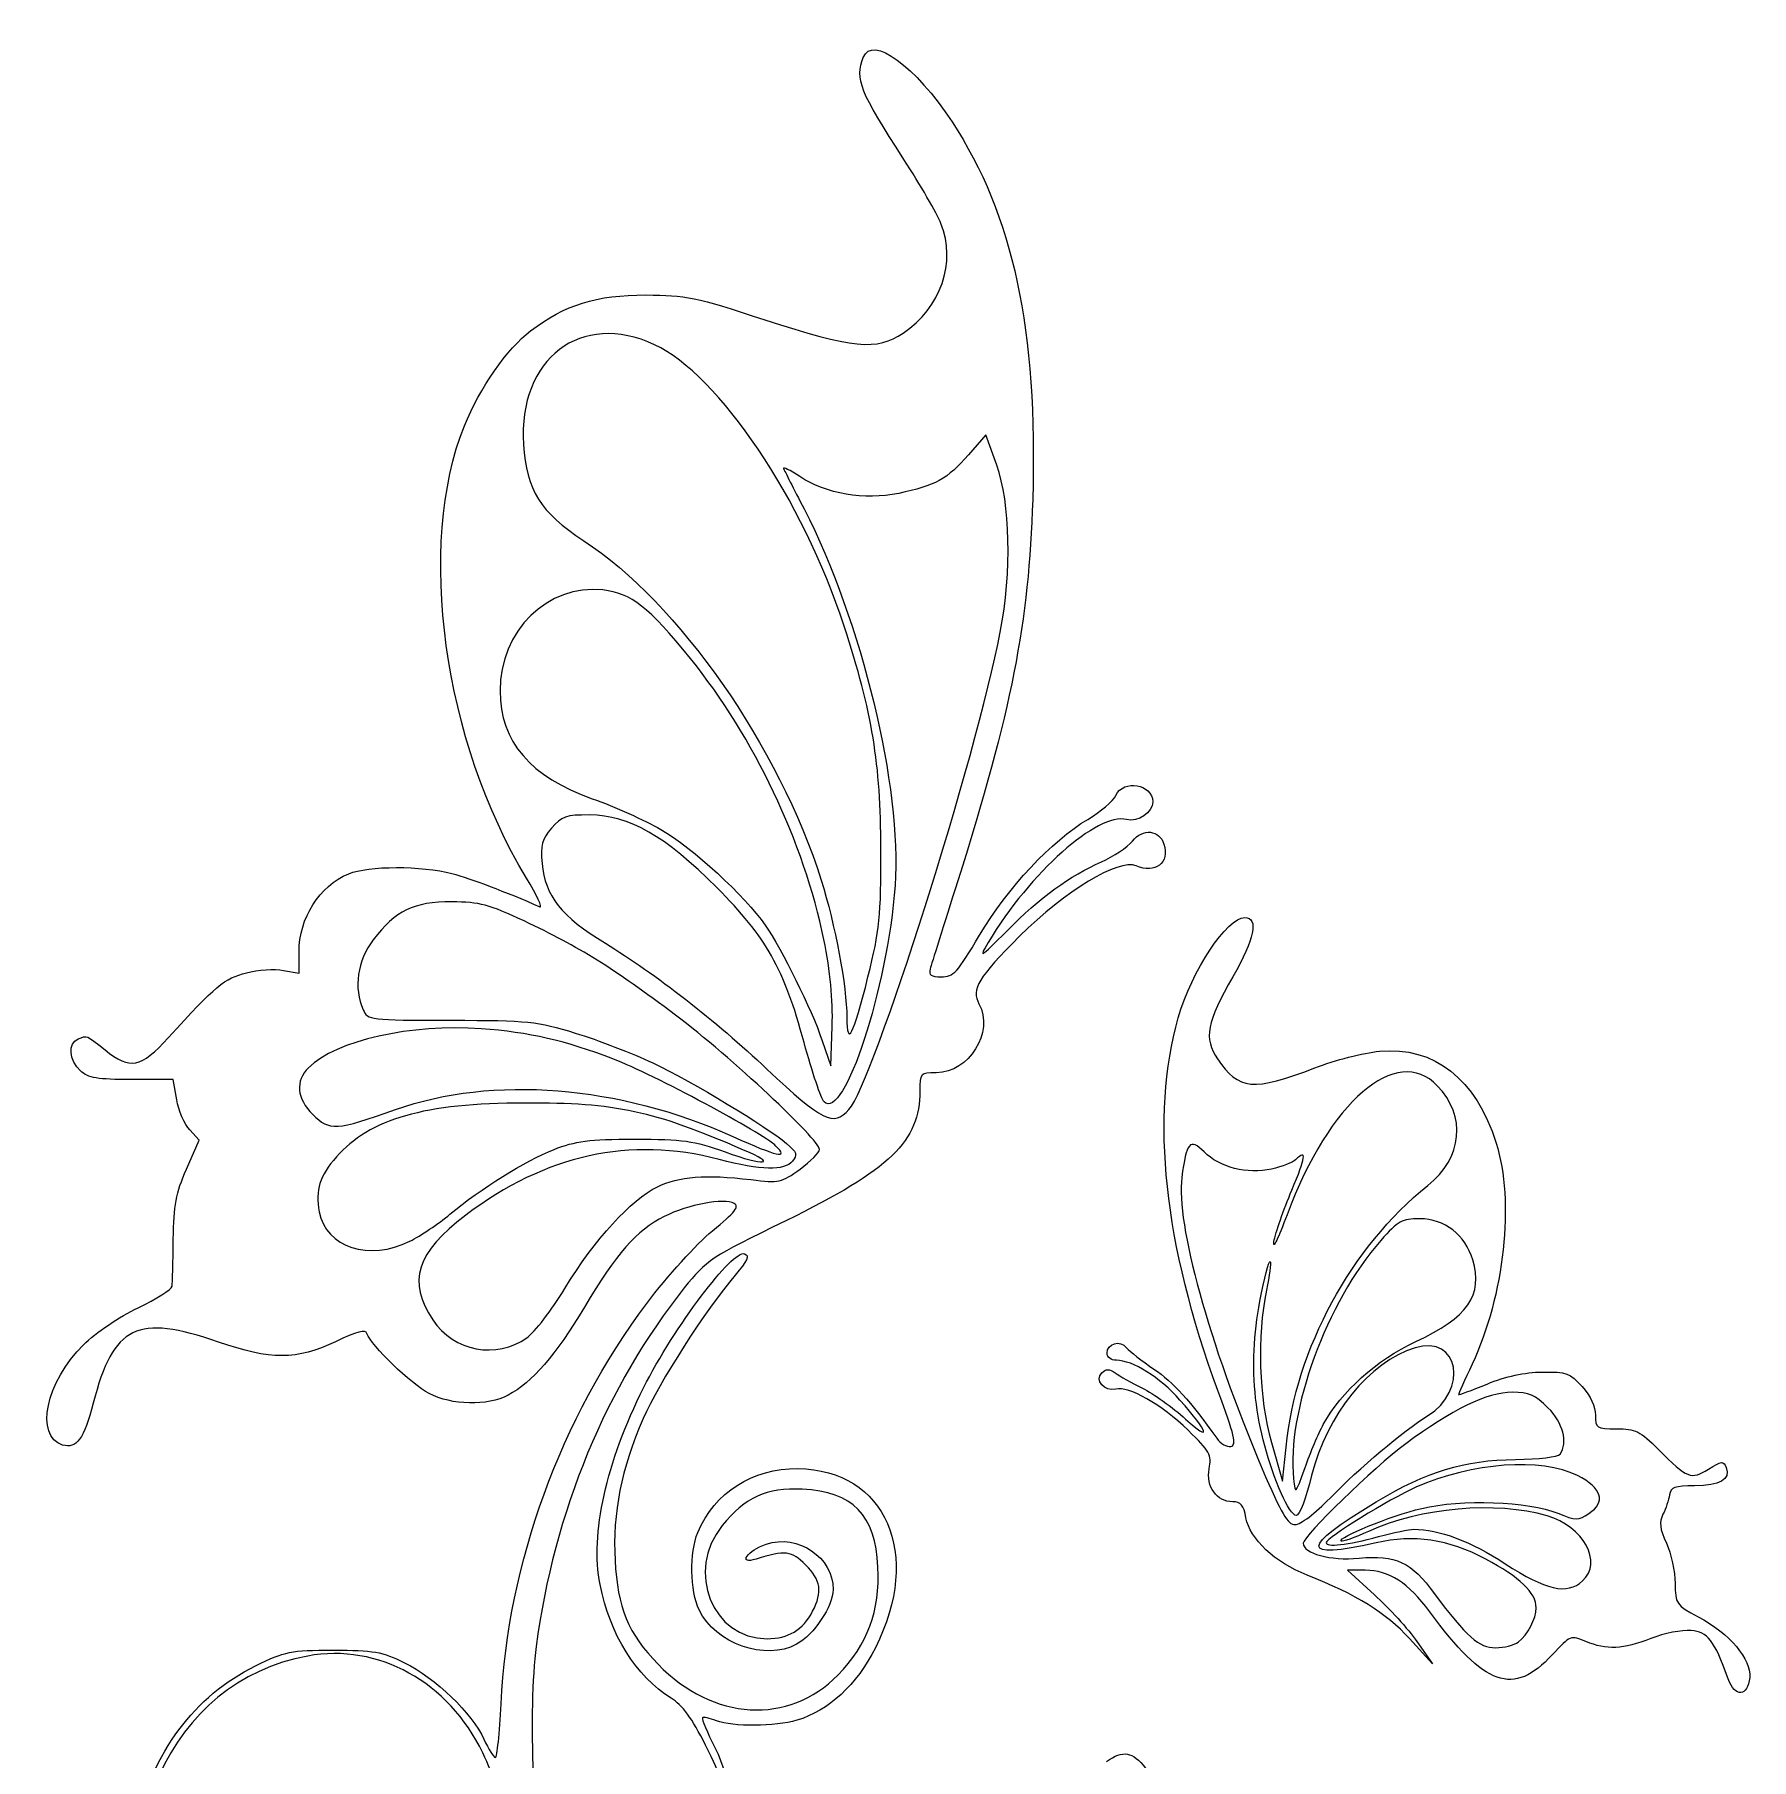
# Model space of a CAD drawing. Extents: x -3 to 148, y -2 to 204.
# Drawn here: x -3.1 to 96.4, y 104.1 to 204.1 of the extents above; entities that cross this region are included whole.
import ezdxf

# ---------------------------------------------------------------- set-up
doc = ezdxf.new("R2010")
doc.units = 0
doc.layers.get('0').update_dxf_attribs({"linetype": 'CONTINUOUS'})

msp = doc.modelspace()

# ---------------------------------------------------------------- linework, layer by layer
at = {"color": 7}
for points in [[(52.668337, 179.15045), (52.036371, 180.897777), (51.029891, 179.740762)], [(11.326189, 149.865519), (12.233617, 149.695286), (12.233617, 150.928496)], [(42.559367, 145.785417), (43.057575, 144.330208), (43.133669, 146.621082)], [(5.139749, 142.369942), (4.938284, 143.536469), (2.530171, 143.536469)], [(5.708489, 138.342386), (6.445957, 140.027467), (5.893584, 140.615442)], [(68.59256, 122.502083), (69.235521, 120.253125), (69.438814, 122.2375)], [(74.034883, 115.09276), (72.997605, 115.093819), (74.56405, 113.673207)], [(77.03049, 110.961228), (77.930489, 109.66986), (76.589742, 111.142481)]]:
    msp.add_lwpolyline(points, dxfattribs=at)
for points in [[(42.652172, 151.648091)], [(45.210368, 149.489583)], [(44.105147, 141.804776)], [(39.875225, 139.684085)], [(18.660301, 134.172367)], [(25.439577, 128.570977)], [(71.599708, 123.545068)], [(71.992334, 119.27414)], [(86.626846, 114.473299)], [(82.900295, 110.934976)], [(95.069848, 108.797654)]]:
    msp.add_lwpolyline(points, close=True, dxfattribs=at)
for points in [[(44.937966, 202.781485), (45.447442, 204.109162), (47.957917, 202.285298), (50.083141, 199.043506)], [(47.291183, 196.869351), (44.726492, 200.821531), (44.451233, 201.513081), (44.937966, 202.781485)], [(50.083141, 199.043506), (53.631666, 193.630628), (55.049677, 186.986043), (54.754862, 177.152518)], [(49.437827, 193.147379), (49.200207, 193.741251), (48.234216, 195.416138), (47.291183, 196.869351)], [(47.248442, 186.795834), (49.440391, 188.279702), (50.340575, 190.891193), (49.437827, 193.147379)], [(25.656718, 186.934021), (27.646826, 188.453581), (29.454893, 189.015157), (32.34195, 189.01041)], [(32.34195, 189.01041), (34.661769, 189.0066), (35.191957, 188.896189), (39.221116, 187.577882)], [(32.845121, 186.125359), (28.581593, 188.110046), (24.924431, 185.332831), (25.244502, 180.353516)], [(39.221116, 187.577882), (44.325781, 185.907673), (45.733832, 185.770497), (47.248442, 186.795834)], [(21.819572, 181.429738), (22.703203, 183.61739), (24.285303, 185.886869), (25.656718, 186.934021)], [(43.831431, 169.815875), (41.442955, 177.154627), (36.567301, 184.392672), (32.845121, 186.125359)], [(25.417611, 155.215579), (20.599363, 163.124433), (19.033573, 174.532298), (21.819572, 181.429738)], [(25.244502, 180.353516), (25.416341, 177.680224), (26.201405, 176.424942), (28.737153, 174.768923)], [(41.250838, 178.487592), (40.683691, 178.862912), (40.263953, 179.070102), (40.318087, 178.948018)], [(51.029891, 179.740762), (49.817372, 178.34689), (49.091935, 177.946821), (46.989593, 177.512589)], [(52.878479, 169.465625), (53.551296, 172.998604), (53.465648, 176.94596), (52.668337, 179.15045)], [(40.318087, 178.948018), (40.37222, 178.825931), (40.906515, 177.773543), (41.505404, 176.609375)], [(46.989593, 177.512589), (44.998823, 177.101403), (42.774436, 177.479321), (41.250838, 178.487592)], [(54.754862, 177.152518), (54.542177, 170.058395), (53.518615, 164.847886), (50.413171, 155.050821)], [(41.505404, 176.609375), (44.850275, 170.107382), (47.182492, 160.449236), (46.776389, 154.78125)], [(28.737153, 174.768923), (34.211514, 171.193785), (40.061007, 162.830267), (42.499963, 155.091061)], [(29.841595, 171.912299), (26.653061, 172.271693), (23.866208, 169.535372), (23.881094, 166.059877)], [(34.917343, 167.943803), (32.502165, 170.93352), (31.487586, 171.726773), (29.841595, 171.912299)], [(45.958879, 156.897917), (45.94856, 161.848149), (45.460886, 164.809265), (43.831431, 169.815875)], [(44.105147, 141.804776), (45.5114, 143.358666), (51.505964, 162.258523), (52.878479, 169.465625)], [(42.652172, 151.648091), (41.503566, 157.284401), (38.619025, 163.361539), (34.917343, 167.943803)], [(23.881094, 166.059877), (23.893661, 163.12388), (25.646063, 161.078159), (29.229521, 159.816194)], [(57.947592, 158.617708), (58.690669, 159.054271), (59.422083, 159.679349), (59.572956, 160.006771)], [(59.572956, 160.006771), (60.010601, 160.956535), (61.7107, 160.666462), (61.7107, 159.642024)], [(29.229521, 159.816194), (30.500862, 159.368474), (32.2868, 158.567379), (33.198271, 158.035982)], [(60.193441, 158.609639), (58.518401, 159.030048), (54.59961, 155.542882), (52.17454, 151.473958)], [(61.7107, 159.642024), (61.7107, 159.014245), (60.867449, 158.440475), (60.193441, 158.609639)], [(26.866617, 158.106213), (26.299989, 157.447999), (26.217026, 157.137568), (26.320356, 156.062196)], [(29.078433, 158.870978), (27.692419, 158.881138), (27.466457, 158.803007), (26.866617, 158.106213)], [(36.446021, 154.662516), (33.462579, 157.659131), (31.370453, 158.85418), (29.078433, 158.870978)], [(33.198271, 158.035982), (35.046282, 156.958572), (38.081466, 154.174597), (39.249249, 152.485818)], [(51.679369, 151.909843), (53.288226, 154.628313), (55.882315, 157.404345), (57.947592, 158.617708)], [(60.53546, 157.361115), (61.150325, 158.10974), (62.100344, 158.018914), (62.364623, 157.186238)], [(58.742958, 156.155329), (59.42933, 156.453853), (60.235957, 156.996458), (60.53546, 157.361115)], [(62.364623, 157.186238), (62.709205, 156.100555), (61.864116, 155.438586), (60.747095, 155.91921)], [(26.320356, 156.062196), (26.503016, 154.16122), (27.420239, 153.005385), (29.99441, 151.432355)], [(45.210368, 149.489583), (45.893702, 152.23394), (45.967097, 152.960361), (45.958879, 156.897917)], [(53.257019, 152.145558), (55.194525, 154.101935), (56.917818, 155.361521), (58.742958, 156.155329)], [(60.747095, 155.91921), (59.743033, 156.351232), (56.640592, 154.476715), (54.001083, 151.843221)], [(12.233617, 150.928496), (12.233617, 152.903558), (13.405213, 154.751553), (15.110199, 155.465822)], [(15.110199, 155.465822), (16.234106, 155.936659), (19.362714, 155.943538), (21.097159, 155.478972)], [(21.097159, 155.478972), (22.180453, 155.188819), (24.211373, 154.418591), (26.19139, 153.546979)], [(26.19139, 153.546979), (26.373844, 153.466662), (26.025642, 154.217531), (25.417611, 155.215579)], [(42.499963, 155.091061), (43.30229, 152.545142), (43.983616, 148.899838), (43.983616, 147.153051)], [(50.413171, 155.050821), (49.605083, 152.501462), (48.885528, 150.207266), (48.814159, 149.952604)], [(41.505963, 145.683843), (40.334695, 149.990326), (39.339504, 151.756256), (36.446021, 154.662516)], [(46.776389, 154.78125), (46.349838, 148.827882), (43.818712, 141.11347), (42.662957, 142.24426)], [(21.089983, 153.833719), (18.874367, 153.841815), (17.834719, 153.340721), (16.536972, 151.639262)], [(25.278705, 152.727022), (23.245025, 153.687267), (22.713162, 153.82779), (21.089983, 153.833719)], [(34.061741, 147.261453), (30.384893, 150.035234), (28.514373, 151.199234), (25.278705, 152.727022)], [(39.249249, 152.485818), (40.235807, 151.059118), (41.92334, 147.643181), (42.559367, 145.785417)], [(52.17454, 151.473958), (51.603823, 150.516376), (51.70687, 150.58031), (53.257019, 152.145558)], [(63.191393, 147.108333), (63.959703, 149.825342), (66.018209, 152.929167), (67.051867, 152.929167)], [(67.051867, 152.929167), (67.86994, 152.929167), (67.617927, 151.675738), (66.362104, 149.49851)], [(16.536972, 151.639262), (15.612489, 150.427185), (15.38159, 148.831665), (15.950076, 147.583803)], [(29.99441, 151.432355), (32.889378, 149.663293), (36.376811, 146.948742), (39.353408, 144.147495)], [(43.133669, 146.621082), (43.185358, 148.177231), (43.030931, 149.789489), (42.652172, 151.648091)], [(49.465698, 149.489583), (50.16971, 149.489583), (50.388692, 149.729002), (51.679369, 151.909843)], [(54.001083, 151.843221), (51.587096, 149.43474), (51.189382, 148.774962), (51.641875, 147.92947)], [(4.652767, 145.959483), (7.415546, 148.993513), (7.908931, 149.403771), (9.17977, 149.723771)], [(9.17977, 149.723771), (9.861215, 149.895362), (10.827105, 149.95915), (11.326189, 149.865519)], [(43.983616, 147.153051), (43.983616, 145.350209), (44.356531, 146.060485), (45.210368, 149.489583)], [(48.814159, 149.952604), (48.711662, 149.586871), (48.84856, 149.489583), (49.465698, 149.489583)], [(66.362104, 149.49851), (64.831375, 146.844681), (64.661047, 145.932451), (65.471662, 144.729578)], [(15.950076, 147.583803), (16.224002, 146.982519), (16.278292, 146.975989), (21.043305, 146.971102)], [(42.396116, 139.482973), (42.396116, 140.055449), (37.261549, 144.847545), (34.061741, 147.261453)], [(51.641875, 147.92947), (52.524869, 146.279592), (51.073238, 143.933344), (49.16945, 143.933344)], [(65.492466, 125.509525), (62.36788, 133.958896), (61.575696, 141.394656), (63.191393, 147.108333)], [(-0.577037, 145.889411), (-0.019385, 146.103401), (-0.137014, 146.150965), (0.988825, 145.256261)], [(22.793074, 146.483454), (18.759131, 146.783317), (14.353474, 145.788608), (12.789779, 144.224915)], [(21.043305, 146.971102), (25.545913, 146.966472), (26.014778, 146.918503), (28.240908, 146.234507)], [(30.425168, 144.733632), (27.711778, 145.783287), (25.552596, 146.278325), (22.793074, 146.483454)], [(28.240908, 146.234507), (29.550595, 145.832097), (31.574658, 145.05015), (32.738825, 144.496846)], [(-0.436745, 144.040498), (-1.094755, 144.634003), (-1.172667, 145.660846), (-0.577037, 145.889411)], [(0.988825, 145.256261), (2.457011, 144.089493), (3.054358, 144.204142), (4.652767, 145.959483)], [(42.662957, 142.24426), (42.496954, 142.406677), (41.976307, 143.954489), (41.505963, 145.683843)], [(78.207576, 143.180898), (75.859555, 145.631704), (71.926553, 142.254658), (69.501271, 135.705286)], [(71.103281, 144.214525), (72.256772, 144.658694), (73.943504, 145.091486), (74.851575, 145.176282)], [(74.851575, 145.176282), (78.03646, 145.473693), (80.438194, 143.585409), (81.615296, 139.858538)], [(2.530171, 143.536469), (0.534041, 143.536469), (0.026459, 143.622699), (-0.436745, 144.040498)], [(12.789779, 144.224915), (11.999011, 143.434147), (12.087617, 142.451127), (13.035061, 141.503683)], [(39.875225, 139.684085), (39.101342, 140.445262), (32.782237, 143.821814), (30.425168, 144.733632)], [(32.738825, 144.496846), (35.043412, 143.401523), (39.357424, 140.806292), (40.483084, 139.838038)], [(39.353408, 144.147495), (42.603288, 141.089063), (43.193912, 140.79787), (44.105147, 141.804776)], [(65.471662, 144.729578), (66.691118, 142.920029), (67.539926, 142.842401), (71.103281, 144.214525)], [(17.828226, 141.797582), (23.45516, 143.794078), (30.796992, 143.208764), (37.369033, 140.239731)], [(49.16945, 143.933344), (48.233325, 143.933344), (48.21695, 143.915008), (48.21695, 142.866512)], [(77.652356, 137.390889), (79.680681, 139.024857), (79.908927, 141.40507), (78.207576, 143.180898)], [(5.893584, 140.615442), (5.589779, 140.938827), (5.250554, 141.728351), (5.139749, 142.369942)], [(25.330492, 142.177397), (19.50306, 142.168851), (16.34008, 141.264373), (14.396435, 139.050681)], [(38.001795, 139.453276), (32.726844, 141.737035), (30.642298, 142.185178), (25.330492, 142.177397)], [(48.21695, 142.866512), (48.21695, 139.967756), (46.504926, 138.312723), (40.444433, 135.35274)], [(13.035061, 141.503683), (13.987312, 140.551432), (14.384748, 140.575803), (17.828226, 141.797582)], [(36.575283, 138.90625), (31.413852, 140.259043), (26.546112, 139.187563), (21.890909, 135.673944)], [(27.011701, 139.481854), (28.264078, 139.979016), (29.018606, 140.07551), (31.680491, 140.078939)], [(31.680491, 140.078939), (34.499412, 140.082564), (35.087803, 139.999601), (36.926925, 139.339164)], [(37.369033, 140.239731), (39.969847, 139.064767), (40.660574, 138.911626), (39.875225, 139.684085)], [(64.68717, 139.34531), (63.869856, 140.162624), (63.663264, 139.9228), (63.399223, 137.850195)], [(14.396435, 139.050681), (13.422429, 137.941352), (13.169004, 137.131023), (13.404118, 135.877752)], [(20.980324, 135.732877), (22.781099, 137.230019), (25.329539, 138.814077), (27.011701, 139.481854)], [(36.926925, 139.339164), (39.245328, 138.506613), (40.002653, 138.587014), (38.001795, 139.453276)], [(40.483084, 139.838038), (41.089813, 139.316153), (41.138785, 139.171788), (40.833768, 138.804264)], [(41.271637, 138.351805), (41.890101, 138.804097), (42.396116, 139.313121), (42.396116, 139.482973)], [(68.603895, 138.350778), (67.195573, 138.03435), (65.590597, 138.441882), (64.68717, 139.34531)], [(69.775089, 137.120312), (70.597115, 139.050765), (70.659744, 139.547378), (69.997677, 138.885311)], [(81.615296, 139.858538), (82.685363, 136.470557), (82.096086, 131.034052), (80.225477, 127.036441)], [(4.942206, 134.276052), (4.96623, 136.262311), (5.093349, 136.936816), (5.708489, 138.342386)], [(33.003149, 137.318623), (34.278215, 137.935875), (35.779591, 138.051082), (38.427366, 137.734855)], [(40.833768, 138.804264), (40.361068, 138.234698), (39.014471, 138.266948), (36.575283, 138.90625)], [(38.427366, 137.734855), (40.082232, 137.537214), (40.18961, 137.560505), (41.271637, 138.351805)], [(69.997677, 138.885311), (69.840639, 138.728273), (69.213436, 138.487732), (68.603895, 138.350778)], [(27.646556, 131.435102), (29.370629, 134.268226), (31.473786, 136.578274), (33.003149, 137.318623)], [(63.399223, 137.850195), (63.05759, 135.168505), (64.958886, 128.284483), (68.058398, 120.980729)], [(68.741017, 134.14375), (68.829521, 134.653073), (69.294854, 135.992526), (69.775089, 137.120312)], [(69.438814, 122.2375), (70.023715, 127.946772), (73.19749, 133.80216), (77.652356, 137.390889)], [(37.45802, 136.353034), (36.863991, 136.686052), (34.777643, 136.296919), (33.391708, 135.594614)], [(36.193706, 134.765285), (37.504979, 135.838266), (37.773883, 136.175959), (37.45802, 136.353034)], [(13.404118, 135.877752), (13.793217, 133.803673), (16.299823, 132.990399), (18.660301, 134.172367)], [(21.890909, 135.673944), (19.033615, 133.517338), (18.502474, 131.827762), (19.984395, 129.609255)], [(18.660301, 134.172367), (19.272968, 134.479152), (20.316979, 135.18138), (20.980324, 135.732877)], [(33.391708, 135.594614), (31.79935, 134.787703), (30.630371, 133.45891), (28.769334, 130.340304)], [(40.444433, 135.35274), (36.090511, 133.226257), (35.86121, 133.074407), (34.564638, 131.459049)], [(69.501271, 135.705286), (68.994629, 134.337118), (68.652514, 133.634427), (68.741017, 134.14375)], [(77.19101, 135.466667), (76.153433, 135.466667), (75.936822, 135.34594), (74.936048, 134.209896)], [(80.261452, 133.089888), (79.827438, 134.538506), (78.628393, 135.466667), (77.19101, 135.466667)], [(4.869337, 131.559281), (4.893572, 131.743818), (4.926354, 132.966365), (4.942206, 134.276052)], [(32.396232, 130.56299), (33.589177, 132.151813), (35.26177, 134.002709), (36.193706, 134.765285)], [(74.936048, 134.209896), (71.778611, 130.625675), (69.463655, 124.297583), (69.878747, 120.385417)], [(32.207036, 125.677054), (33.978456, 129.197817), (37.371607, 133.698488), (38.056436, 133.435696)], [(38.056436, 133.435696), (38.355635, 133.320883), (38.230776, 133.038022), (37.508331, 132.194012)], [(67.925487, 130.689128), (68.183498, 132.017471), (68.448933, 133.04996), (68.515346, 132.983547)], [(68.515346, 132.983547), (68.581757, 132.917136), (68.488526, 132.168747), (68.308162, 131.320463)], [(76.957481, 128.346488), (79.979978, 129.752254), (80.876016, 131.038663), (80.261452, 133.089888)], [(37.508331, 132.194012), (35.808558, 130.208224), (33.093795, 125.972028), (32.186629, 123.889873)], [(2.907054, 130.312366), (3.96208, 130.813633), (4.845106, 131.374745), (4.869337, 131.559281)], [(25.439577, 128.570977), (25.889959, 128.891676), (26.883101, 130.180532), (27.646556, 131.435102)], [(34.564638, 131.459049), (30.053264, 125.838463), (26.997599, 118.444449), (25.976162, 110.676896)], [(68.308162, 131.320463), (67.7448, 128.670873), (67.861251, 125.060062), (68.59256, 122.502083)], [(-0.261543, 128.166802), (0.451062, 128.870176), (1.813822, 129.792947), (2.907054, 130.312366)], [(23.945313, 107.354687), (24.332801, 115.500094), (27.389672, 123.895017), (32.396232, 130.56299)], [(28.769334, 130.340304), (27.118868, 127.574561), (25.727528, 125.969437), (24.352131, 125.244378)], [(69.1773, 119.525521), (67.590437, 123.245827), (67.18391, 126.871198), (67.925487, 130.689128)], [(7.560567, 128.322927), (2.839072, 129.958896), (1.463916, 129.28709), (0.300948, 124.776386)], [(16.170575, 128.815166), (16.089355, 129.058823), (15.58697, 128.928217), (14.34451, 128.340443)], [(19.984395, 129.609255), (21.207167, 127.778706), (23.668927, 127.31016), (25.439577, 128.570977)], [(-1.473102, 122.353419), (-3.100485, 122.869931), (-2.445919, 126.010715), (-0.261543, 128.166802)], [(14.34451, 128.340443), (12.095369, 127.276431), (10.591988, 127.272547), (7.560567, 128.322927)], [(19.767728, 125.338533), (18.735194, 125.874793), (16.397611, 128.13406), (16.170575, 128.815166)], [(59.064866, 127.669761), (59.064866, 128.245563), (59.824096, 128.463408), (60.202056, 127.996053)], [(60.202056, 127.996053), (60.376967, 127.779772), (61.089463, 127.220694), (61.785384, 126.753657)], [(76.92327, 127.988878), (74.281165, 127.177993), (71.790309, 124.102902), (70.925121, 120.583854)], [(71.599708, 123.545068), (72.632382, 125.441644), (74.70457, 127.298656), (76.957481, 128.346488)], [(77.639479, 124.041061), (80.051653, 125.531864), (79.464413, 128.768777), (76.92327, 127.988878)], [(59.604574, 127.264583), (59.296308, 127.264583), (59.064866, 127.438335), (59.064866, 127.669761)], [(63.291791, 124.960552), (62.138629, 126.270157), (60.547224, 127.264583), (59.604574, 127.264583)], [(80.225477, 127.036441), (79.792245, 126.110598), (79.437783, 125.320764), (79.437783, 125.281259)], [(59.570739, 125.59433), (58.915464, 125.42297), (58.332799, 126.109182), (58.765863, 126.542247)], [(58.765863, 126.542247), (59.007566, 126.783949), (59.183881, 126.781727), (59.535168, 126.532563)], [(59.535168, 126.532563), (59.785827, 126.354771), (60.500501, 125.9557), (61.123335, 125.645741)], [(61.785384, 126.753657), (62.8884, 126.013411), (63.904021, 124.89516), (65.422896, 122.748561)], [(81.091429, 125.888528), (82.181015, 126.335986), (83.271222, 126.57368), (84.287574, 126.585377)], [(84.287574, 126.585377), (85.705453, 126.601702), (85.892497, 126.533312), (86.602678, 125.739054)], [(24.352131, 125.244378), (23.146679, 124.60891), (21.091287, 124.651124), (19.767728, 125.338533)], [(29.67918, 114.278754), (29.10868, 117.178556), (30.036844, 121.363719), (32.207036, 125.677054)], [(63.762297, 123.210579), (62.225531, 124.707396), (60.320978, 125.790521), (59.570739, 125.59433)], [(61.123335, 125.645741), (61.74617, 125.335784), (62.866953, 124.532665), (63.613964, 123.861039)], [(66.240673, 122.273055), (66.585158, 122.353769), (66.461233, 122.88983), (65.492466, 125.509525)], [(82.544108, 125.4125), (81.125671, 125.4125), (79.043694, 124.403424), (76.37994, 122.424902)], [(79.437783, 125.281259), (79.437783, 125.241751), (80.181924, 125.515023), (81.091429, 125.888528)], [(84.623611, 124.512917), (83.869517, 125.267011), (83.5332, 125.4125), (82.544108, 125.4125)], [(86.602678, 125.739054), (87.0908, 125.193147), (87.375283, 124.584254), (87.375283, 124.085408)], [(0.300948, 124.776386), (-0.230293, 122.715906), (-0.680002, 122.1017), (-1.473102, 122.353419)], [(63.613964, 123.861039), (65.141195, 122.487928), (64.977695, 123.045918), (63.291791, 124.960552)], [(71.992334, 119.27414), (73.693928, 121.023888), (76.253417, 123.184428), (77.639479, 124.041061)], [(85.320706, 121.825046), (85.794914, 122.508505), (85.503189, 123.633338), (84.623611, 124.512917)], [(87.375283, 124.085408), (87.375283, 123.322681), (87.416952, 123.295833), (88.600722, 123.295833)], [(32.186629, 123.889873), (30.90391, 120.945743), (30.402652, 118.432747), (30.546553, 115.667557)], [(64.987636, 120.978123), (65.137776, 121.778432), (65.028773, 121.977023), (63.762297, 123.210579)], [(70.540422, 121.046875), (70.850305, 121.92), (71.326984, 123.044188), (71.599708, 123.545068)], [(88.600722, 123.295833), (89.702484, 123.295833), (89.947776, 123.174218), (91.031171, 122.090823)], [(65.422896, 122.748561), (65.645594, 122.433826), (66.013595, 122.219847), (66.240673, 122.273055)], [(76.37994, 122.424902), (74.507267, 121.033958), (70.44195, 117.090595), (70.44195, 116.665039)], [(91.031171, 122.090823), (92.714289, 120.407705), (92.911877, 120.330111), (93.923154, 120.955112)], [(35.344563, 117.285032), (36.319632, 119.611873), (38.507943, 121.0086), (41.140092, 120.984129)], [(41.140092, 120.984129), (46.24878, 120.936631), (48.378994, 116.025504), (45.642578, 110.603816)], [(68.058398, 120.980729), (69.169222, 118.363164), (69.536413, 117.739583), (69.96693, 117.739583)], [(69.878747, 120.385417), (69.975918, 119.469591), (69.983218, 119.476885), (70.540422, 121.046875)], [(74.664488, 119.056015), (77.632153, 120.839632), (79.737868, 121.480831), (82.745069, 121.516579)], [(86.327033, 120.583849), (84.239322, 121.636621), (80.227276, 121.344592), (76.967366, 119.902579)], [(82.745069, 121.516579), (84.089142, 121.53256), (85.210986, 121.666913), (85.320706, 121.825046)], [(94.951058, 121.050682), (95.219261, 120.351759), (94.593669, 119.988542), (93.121673, 119.988542)], [(93.923154, 120.955112), (94.703313, 121.437278), (94.799282, 121.4462), (94.951058, 121.050682)], [(66.35247, 119.0625), (65.419573, 119.0625), (64.793193, 119.941657), (64.987636, 120.978123)], [(70.925121, 120.583854), (70.59889, 119.256945), (70.218795, 118.26875), (70.034647, 118.26875)], [(86.99623, 118.388384), (88.006208, 119.050147), (87.758791, 119.861854), (86.327033, 120.583849)], [(93.121673, 119.988542), (91.955848, 119.988542), (91.738474, 119.909508), (91.666248, 119.459375)], [(41.39547, 119.792358), (39.321597, 119.891265), (38.085898, 119.329057), (36.761034, 117.683825)], [(45.788543, 115.278736), (45.638797, 118.311163), (44.333541, 119.652238), (41.39547, 119.792358)], [(67.116949, 118.137863), (66.980229, 118.866587), (66.818261, 119.0625), (66.35247, 119.0625)], [(70.034647, 118.26875), (69.857943, 118.26875), (69.472135, 118.834297), (69.1773, 119.525521)], [(69.96693, 117.739583), (70.268505, 117.739583), (71.148096, 118.406011), (71.992334, 119.27414)], [(74.657715, 116.685748), (70.236326, 115.686933), (70.238353, 116.395825), (74.664488, 119.056015)], [(76.967366, 119.902579), (75.4151, 119.215942), (71.764866, 116.966386), (71.764866, 116.6964)], [(84.576309, 118.253142), (81.59932, 119.110712), (77.234505, 118.730088), (74.220123, 117.350058)], [(77.308726, 118.680886), (79.595295, 119.236636), (83.487969, 119.100235), (85.194082, 118.404576)], [(91.666248, 119.459375), (91.619549, 119.168333), (91.449401, 118.664384), (91.288142, 118.339486)], [(70.655757, 114.814146), (68.783946, 115.551492), (67.349391, 116.898854), (67.116949, 118.137863)], [(72.633673, 116.78258), (72.420715, 116.995541), (75.471724, 118.234402), (77.308726, 118.680886)], [(86.626846, 114.473299), (87.815931, 115.549407), (86.677542, 117.64785), (84.576309, 118.253142)], [(85.194082, 118.404576), (86.249222, 117.974351), (86.36277, 117.973329), (86.99623, 118.388384)], [(91.288142, 118.339486), (91.056481, 117.872745), (91.09833, 117.51949), (91.487535, 116.65639)], [(36.761034, 117.683825), (34.628063, 115.035073), (36.176529, 111.128916), (39.360681, 111.12596)], [(35.42601, 112.794992), (34.896309, 113.911253), (34.856248, 116.119749), (35.344563, 117.285032)], [(39.313951, 116.610355), (41.151664, 117.222707), (43.198754, 115.833165), (43.185514, 113.982381)], [(71.764866, 116.6964), (71.764866, 116.414912), (72.985051, 116.556179), (74.797018, 117.047449)], [(74.220123, 117.350058), (73.407495, 116.978025), (72.693594, 116.72266), (72.633673, 116.78258)], [(81.011969, 115.743858), (78.818594, 116.896444), (76.869383, 117.185376), (74.657715, 116.685748)], [(74.797018, 117.047449), (75.664335, 117.282603), (76.581209, 117.475), (76.834516, 117.475)], [(76.834516, 117.475), (78.29623, 117.475), (80.158196, 116.773661), (82.145987, 115.474353)], [(38.722673, 115.739794), (37.638575, 115.400937), (38.210207, 116.242573), (39.313951, 116.610355)], [(41.593926, 115.407448), (40.774559, 116.226818), (40.414231, 116.268524), (38.722673, 115.739794)], [(70.44195, 116.665039), (70.44195, 116.059066), (71.998885, 115.639972), (73.670266, 115.796049)], [(73.670266, 115.796049), (75.806541, 115.995537), (76.691998, 115.578737), (78.050932, 113.733985)], [(91.487535, 116.65639), (91.75846, 116.055585), (91.985833, 115.01224), (91.99281, 114.337846)], [(30.546553, 115.667557), (30.688764, 112.934896), (31.316403, 111.41969), (33.041299, 109.644902)], [(42.000752, 112.715392), (42.587394, 113.849833), (42.486961, 114.514413), (41.593926, 115.407448)], [(43.468303, 109.022526), (45.198707, 110.799068), (45.914453, 112.728978), (45.788543, 115.278736)], [(77.770588, 112.690979), (76.544273, 114.359857), (75.406356, 115.091453), (74.034883, 115.09276)], [(83.9357, 112.924008), (83.9357, 113.789256), (82.982993, 114.708115), (81.011969, 115.743858)], [(82.145987, 115.474353), (84.500305, 113.935468), (85.729186, 113.660928), (86.626846, 114.473299)], [(33.79357, 107.687605), (31.768526, 108.939153), (30.251593, 111.36924), (29.67918, 114.278754)], [(43.185514, 113.982381), (43.178555, 113.009738), (42.078791, 111.355865), (41.0732, 110.805791)], [(76.589742, 111.142481), (75.241856, 112.622944), (73.531039, 113.681515), (70.655757, 114.814146)], [(91.99281, 114.337846), (92.005192, 113.141739), (92.037929, 113.094241), (93.328408, 112.400808)], [(74.56405, 113.673207), (75.425591, 112.891872), (76.535492, 111.671481), (77.03049, 110.961228)], [(78.050932, 113.733985), (79.87919, 111.25213), (80.6231, 110.595029), (81.594137, 110.604247)], [(41.0732, 110.805791), (39.268879, 109.818802), (36.35049, 110.846791), (35.42601, 112.794992)], [(39.360681, 111.12596), (40.595129, 111.124902), (41.441836, 111.634566), (42.000752, 112.715392)], [(84.869605, 110.194159), (82.603478, 107.763257), (80.969173, 108.338064), (77.770588, 112.690979)], [(82.900295, 110.934976), (83.452991, 111.359326), (83.9357, 112.286613), (83.9357, 112.924008)], [(93.328408, 112.400808), (95.142717, 111.425895), (96.419445, 109.924522), (96.317377, 108.885921)], [(86.818211, 110.966859), (85.943175, 111.334783), (85.926898, 111.328327), (84.869605, 110.194159)], [(90.584192, 111.138367), (88.966958, 110.500911), (88.028063, 110.458155), (86.818211, 110.966859)], [(92.909091, 111.601388), (92.387428, 111.645118), (91.341223, 111.436759), (90.584192, 111.138367)], [(95.069848, 108.797654), (94.24121, 111.075428), (93.899882, 111.51833), (92.909091, 111.601388)], [(12.733362, 110.123954), (4.70552, 108.631019), (0.757108, 99.752084), (4.060849, 90.621755)], [(9.713828, 109.556098), (11.443664, 110.406513), (11.726331, 110.463542), (14.211745, 110.463542)], [(22.878019, 104.514237), (20.922637, 108.610141), (16.81302, 110.882644), (12.733362, 110.123954)], [(14.211745, 110.463542), (16.571029, 110.463542), (17.027822, 110.383002), (18.349275, 109.734043)], [(25.976162, 110.676896), (25.507675, 107.114261), (25.79355, 99.300173), (26.516349, 95.911469)], [(45.642578, 110.603816), (44.551391, 108.441834), (42.936986, 106.952135), (41.083352, 106.396771)], [(81.594137, 110.604247), (82.081632, 110.608877), (82.669404, 110.757705), (82.900295, 110.934976)], [(2.81308, 100.277083), (3.71374, 104.524429), (6.154386, 107.80622), (9.713828, 109.556098)], [(18.349275, 109.734043), (20.120446, 108.864228), (22.282069, 106.783693), (22.947281, 105.308511)], [(33.041299, 109.644902), (36.223453, 106.370705), (40.629202, 106.10773), (43.468303, 109.022526)], [(96.317377, 108.885921), (96.205537, 107.747914), (95.470649, 107.695918), (95.069848, 108.797654)], [(23.611952, 104.245833), (23.713959, 104.245833), (23.863973, 105.644818), (23.945313, 107.354687)], [(35.796284, 104.956864), (35.010799, 106.518832), (34.452126, 107.280596), (33.79357, 107.687605)], [(35.611935, 106.54565), (35.559018, 106.492736), (35.889869, 105.700714), (36.347157, 104.785602)], [(36.423521, 106.369874), (36.030064, 106.519467), (35.664849, 106.598567), (35.611935, 106.54565)], [(41.083352, 106.396771), (39.838238, 106.023727), (37.371409, 106.009488), (36.423521, 106.369874)], [(22.947281, 105.308511), (23.210843, 104.724039), (23.509944, 104.245833), (23.611952, 104.245833)], [(23.813223, 100.280904), (23.715314, 102.405614), (23.569444, 103.065916), (22.878019, 104.514237)], [(36.779449, 101.265302), (36.874768, 102.634169), (36.773945, 103.012759), (35.796284, 104.956864)], [(36.347157, 104.785602), (37.302345, 102.874096), (37.467929, 100.909168), (36.783097, 99.61241)], [(59.043006, 104.006923), (59.973078, 104.694556), (60.566747, 104.595081), (61.285784, 103.631119)]]:
    msp.add_open_spline(points, degree=3, dxfattribs=at)

doc.saveas('drawing.dxf')
